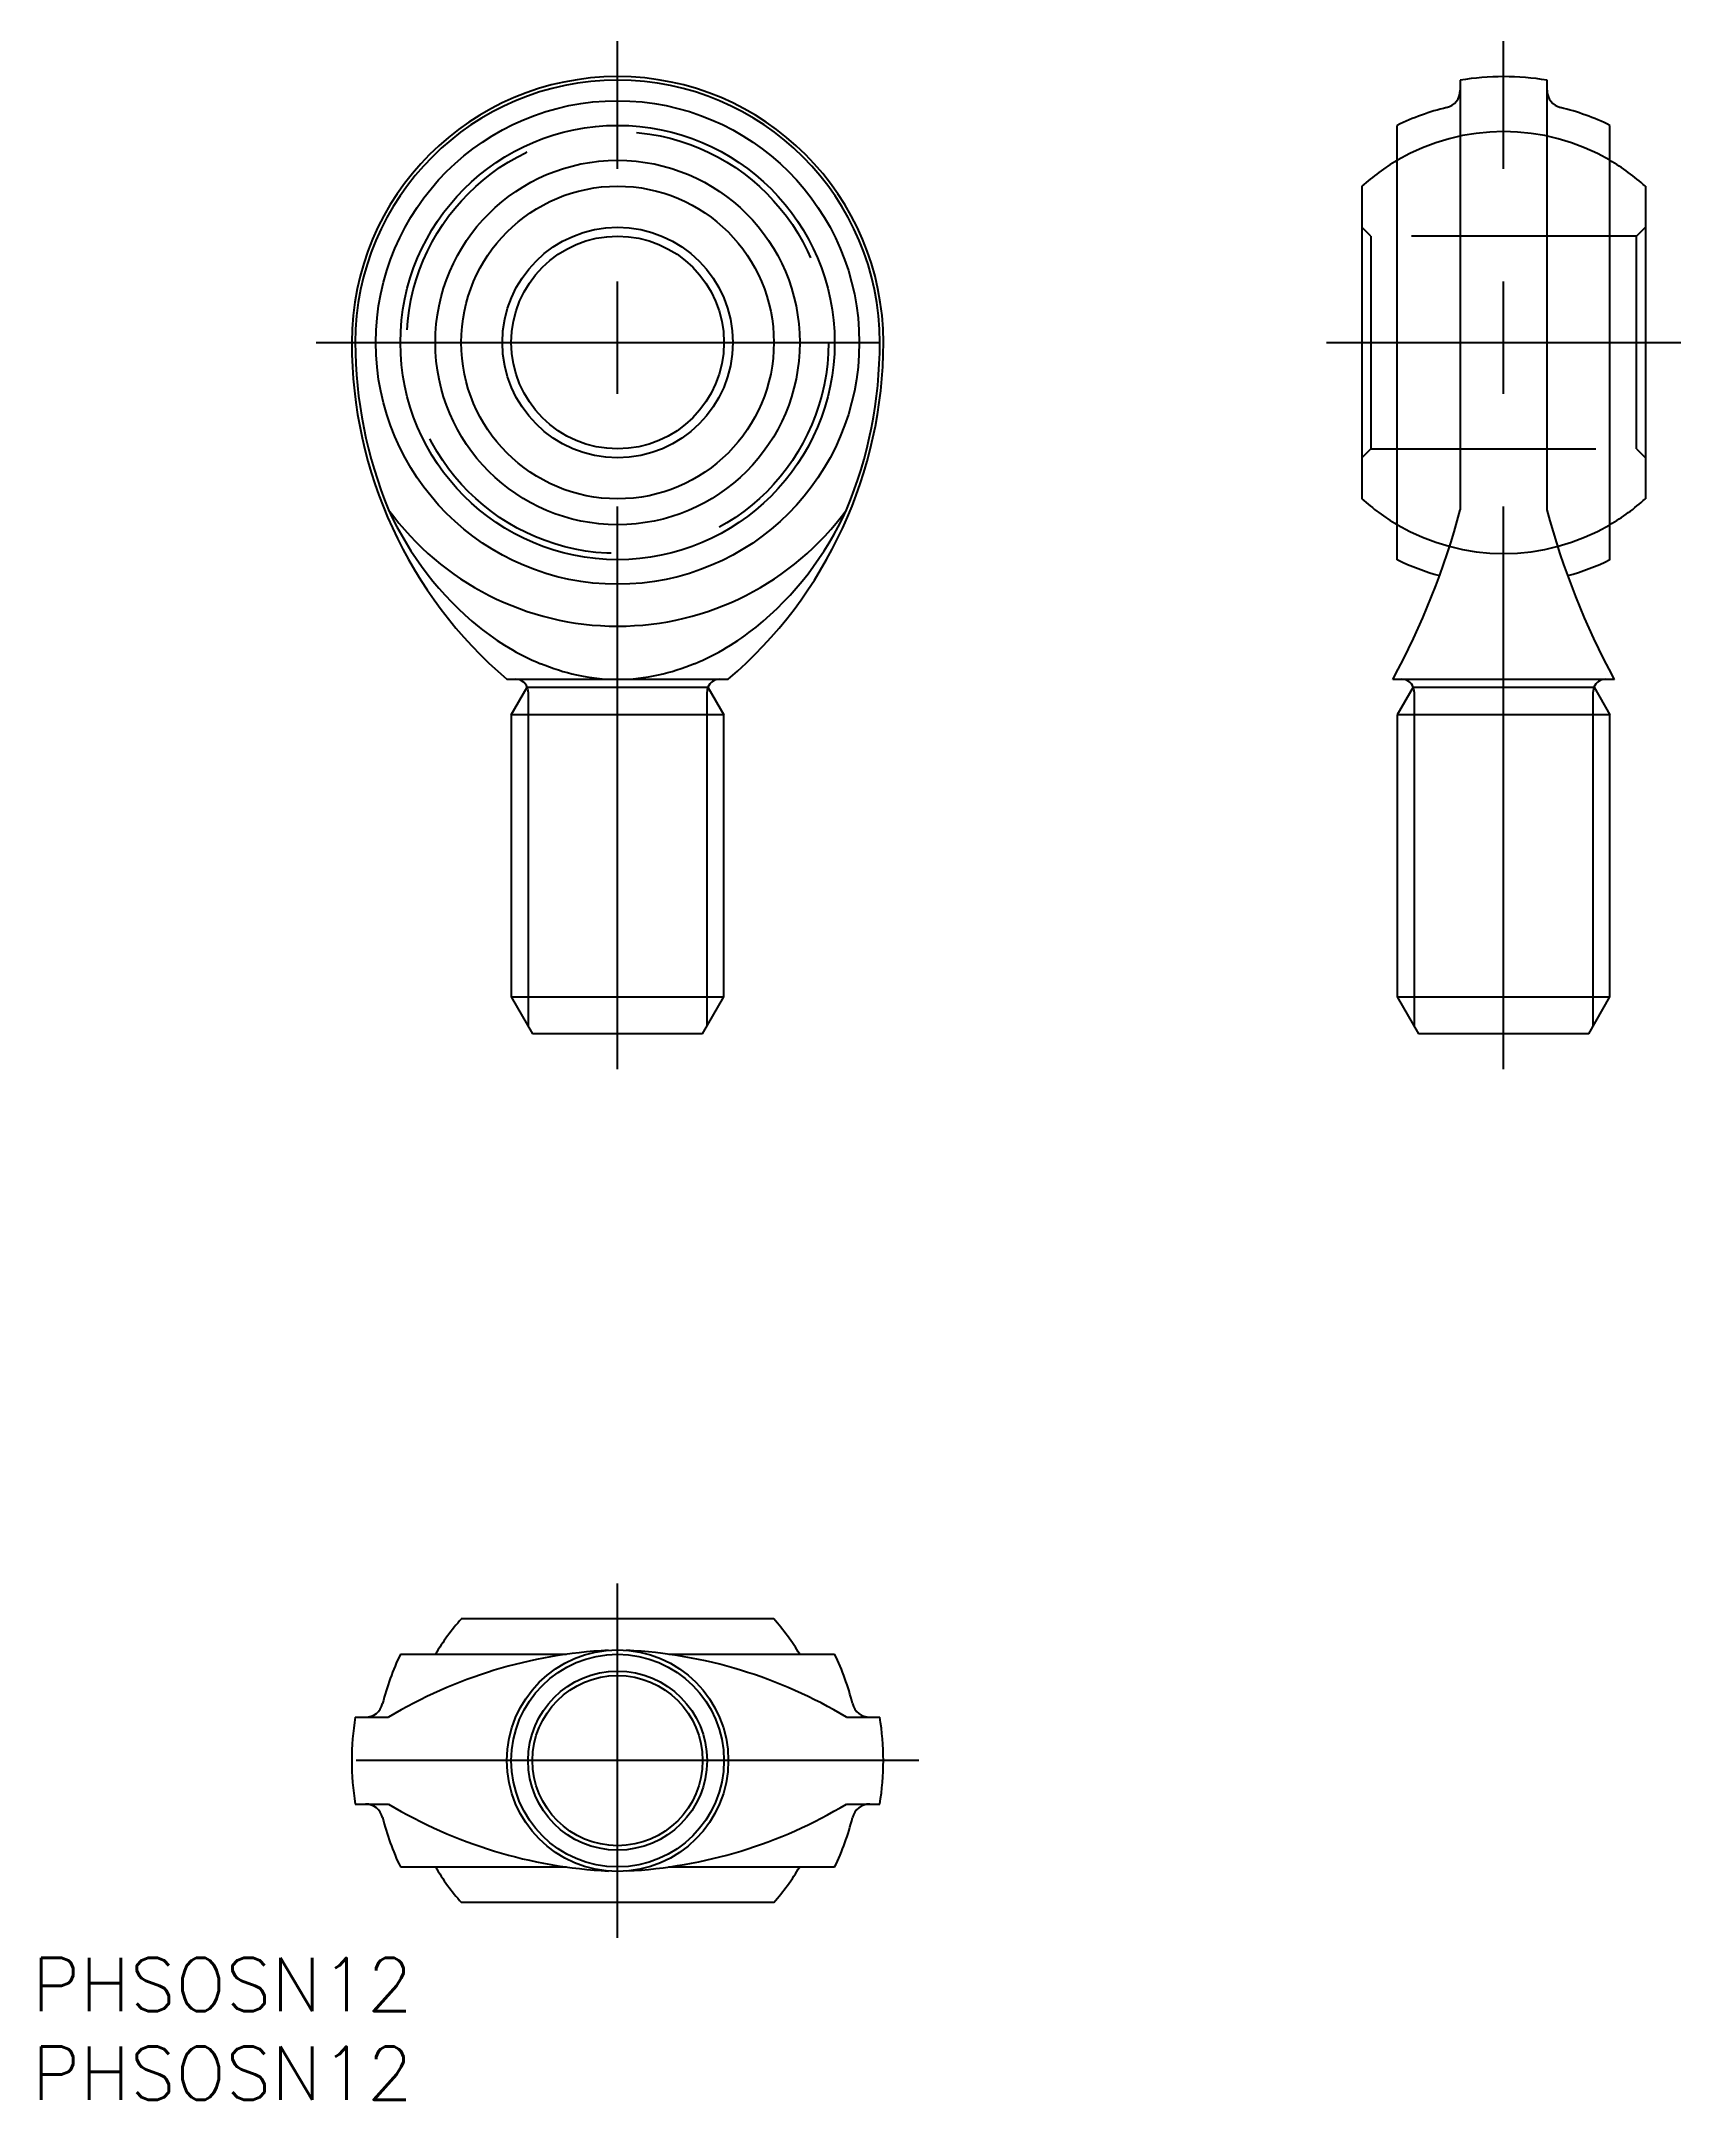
# Model space of a CAD drawing. Extents: x -33 to 60, y -19 to 97.
import ezdxf

# ---------------------------------------------------------------- set-up
doc = ezdxf.new("R2010")
doc.units = 0
doc.linetypes.add('CENTER', pattern=[50.8, 31.75, -6.35, 6.35, -6.35])
doc.linetypes.add('DASHED', pattern=[19.05, 12.7, -6.35])
doc.layers.get('0').update_dxf_attribs({"linetype": 'CONTINUOUS'})
doc.layers.add('CENTER', color=1, linetype='CENTER')
doc.styles.get("Standard").update_dxf_attribs({"font": 'txt.shx', "height": 3, "bigfont": 'bigfont.shx'})

msp = doc.modelspace()

# ---------------------------------------------------------------- linework, layer by layer
at = {"color": 7, "linetype": 'CONTINUOUS'}
for p, q in [((47.55, 94.8), (47.55, 70.56)), ((52.45, 70.56), (52.45, 94.8)), ((44, 67.75), (44, 92.25)), ((56, 67.75), (56, 92.25)), ((42, 88.82), (42, 71.18)), ((58, 88.82), (58, 71.18)), ((-6.25, 61), (6.25, 61)), ((-6, 59), (-5.1, 60.56)), ((-5.1, 60.56), (5.1, 60.56)), ((5.1, 60.56), (6, 59)), ((43.75, 61), (56.25, 61)), ((44.9, 60.56), (44, 59)), ((44.9, 60.56), (55.1, 60.56)), ((55.1, 60.56), (56, 59)), ((6, 59), (-6, 59)), ((-6, 59), (-6, 43.08)), ((6, 43.08), (6, 59)), ((56, 59), (44, 59)), ((44, 59), (44, 43.08)), ((56, 43.08), (56, 59)), ((-6, 43.08), (6, 43.08)), ((-6, 43.08), (-4.8, 41)), ((4.8, 41), (6, 43.08)), ((44, 43.08), (56, 43.08)), ((44, 43.08), (45.2, 41)), ((54.8, 41), (56, 43.08)), ((4.8, 41), (-4.8, 41)), ((54.8, 41), (45.2, 41)), ((8.82, 8), (-8.82, 8)), ((-12.25, 6), (-2.88, 6)), ((2.89, 6), (12.25, 6)), ((-14.8, 2.45), (-12.92, 2.45)), ((12.92, 2.45), (14.8, 2.45)), ((-14.8, -2.45), (-12.92, -2.45)), ((12.92, -2.45), (14.8, -2.45)), ((-12.25, -6), (-2.89, -6)), ((2.88, -6), (12.25, -6)), ((8.82, -8), (-8.82, -8))]:
    msp.add_line(p, q, dxfattribs=at)
at = {"color": 3, "linetype": 'DASHED'}
for p, q in [((42.5, 86), (42, 86.5)), ((42.5, 86), (42.5, 74)), ((57.5, 86), (42.5, 86)), ((57.5, 86), (58, 86.5)), ((57.5, 74), (57.5, 86)), ((42.5, 74), (42, 73.5)), ((42.5, 74), (57.5, 74)), ((57.5, 74), (58, 73.5))]:
    msp.add_line(p, q, dxfattribs=at)
at = {"color": 3, "linetype": 'CONTINUOUS'}
for p, q in [((-5.05, 60.3), (-5.05, 41.44)), ((5.05, 41.44), (5.05, 60.3)), ((44.95, 60.3), (44.95, 41.44)), ((55.05, 41.44), (55.05, 60.3))]:
    msp.add_line(p, q, dxfattribs=at)
at = {"color": 7, "linetype": 'CONTINUOUS'}
for centre, radius in [((0, 80), 13.64), ((0, 80), 12.25), ((0, 80), 10.28), ((0, 80), 8.82), ((0, 80), 6.5), ((0, 80), 6), ((0, 0), 6.25), ((0, 0), 6), ((0, 0), 4.8)]:
    msp.add_circle(centre, radius, dxfattribs=at)
at = {"color": 3, "linetype": 'DASHED'}
msp.add_circle((0, 80), 11.9, dxfattribs=at)
at = {"color": 3, "linetype": 'CONTINUOUS'}
msp.add_circle((0, 0), 5.05, dxfattribs=at)
at = {"color": 7, "linetype": 'CONTINUOUS'}
for centre, radius, start, end in [((0, 80), 15, 0, 180), ((0, 80), 14.8, 0, 180), ((46.55, 94.23), 1, 283.6298, 0), ((50, 80), 15, 80.5996, 99.4004), ((53.45, 94.23), 1, 180, 256.3702), ((50, 80), 13.64, 103.6298, 116.0954), ((50, 80), 13.64, 63.9046, 76.3702), ((50, 80), 11.9, 120.2643, 132.2206), ((50, 80), 11.9, 47.7794, 59.7357), ((10, 80), 25, 180, 229.4642), ((9.83, 80), 24.63, 179.9934, 202.5244), ((-10, 80), 25, 310.5358, 0), ((-9.83, 80), 24.63, 337.4744, 0.0077), ((50, 80), 11.9, 227.7794, 239.7357), ((50, 80), 11.9, 300.2643, 312.2206), ((0, 80), 16, 216.1499, 323.8501), ((3.76, 78.16), 18.33, 204.5031, 230.8437), ((-3.76, 78.16), 18.33, 309.1563, 335.4969), ((5.77, 81.62), 43.22, 331.4998, 345.1721), ((94.3, 81.65), 43.3, 194.8408, 208.4873), ((50, 80), 13.64, 243.9046, 254.6332), ((50, 80), 13.64, 285.3691, 296.0954), ((1.19, 75.13), 14.36, 231.1563, 247.3276), ((-1.19, 75.13), 14.36, 292.6724, 308.8437), ((0.24, 72.97), 11.99, 247.5373, 257.7121), ((-0.24, 72.97), 11.99, 282.2879, 292.4627), ((-5.75, 60.3), 0.7, 21.4653, 90), ((0.01, 71.94), 10.94, 257.7315, 269.9517), ((-0.01, 71.94), 10.94, 270.0483, 282.2685), ((5.75, 60.3), 0.7, 90, 158.5347), ((44.25, 60.3), 0.7, 21.4653, 90), ((55.75, 60.3), 0.7, 90, 158.5347), ((0, 0), 11.9, 137.7794, 149.7357), ((0, 0), 11.9, 30.2643, 42.2206), ((0, 0), 13.64, 153.9046, 166.3702), ((0.85, -20.53), 26.79, 92.9373, 120.9377), ((-0.83, -20.45), 26.71, 59.0192, 87.128), ((0, 0), 13.64, 13.6298, 26.0954), ((0, 0), 15, 170.5996, 189.4004), ((-14.23, 3.45), 1, 270, 346.3702), ((14.23, 3.45), 1, 193.6298, 270), ((0, 0), 15, 350.5996, 9.4004), ((-14.23, -3.45), 1, 13.6298, 90), ((0, 0), 13.64, 193.6298, 206.0954), ((0.83, 20.45), 26.71, 239.0192, 267.128), ((-0.85, 20.53), 26.79, 272.9373, 300.9377), ((0, 0), 13.64, 333.9046, 346.3702), ((14.23, -3.45), 1, 90, 166.3702), ((0, 0), 11.9, 210.2643, 222.2206), ((0, 0), 11.9, 317.7794, 329.7357)]:
    msp.add_arc(centre, radius, start, end, dxfattribs=at)
at = {"color": 3, "linetype": 'DASHED'}
for start, end in [(59.7357, 120.2643), (239.7357, 300.2643)]:
    msp.add_arc((50, 80), 11.9, start, end, dxfattribs=at)
at = {"color": 3, "linetype": 'CONTINUOUS'}
for centre, start, end in [((-5.75, 60.3), 0, 21.4653), ((5.75, 60.3), 158.5347, 180), ((44.25, 60.3), 0, 21.4653), ((55.75, 60.3), 158.5347, 180)]:
    msp.add_arc(centre, 0.7, start, end, dxfattribs=at)
at = {"layer": 'CENTER', "color": 1, "linetype": 'CENTER'}
for p, q in [((0, 39), (0, 97)), ((50, 39), (50, 97)), ((-17, 80), (17, 80)), ((40, 80), (60, 80)), ((0, -10), (0, 10)), ((17, 0), (-17, 0))]:
    msp.add_line(p, q, dxfattribs=at)

# ---------------------------------------------------------------- texts
at = {"color": 7, "linetype": 'CONTINUOUS'}
for p in [(-33.04, -14.13), (-33.04, -19.13)]:
    msp.add_text('PHSOSN12', height=3, dxfattribs=at).set_placement(p)

doc.saveas('drawing.dxf')
